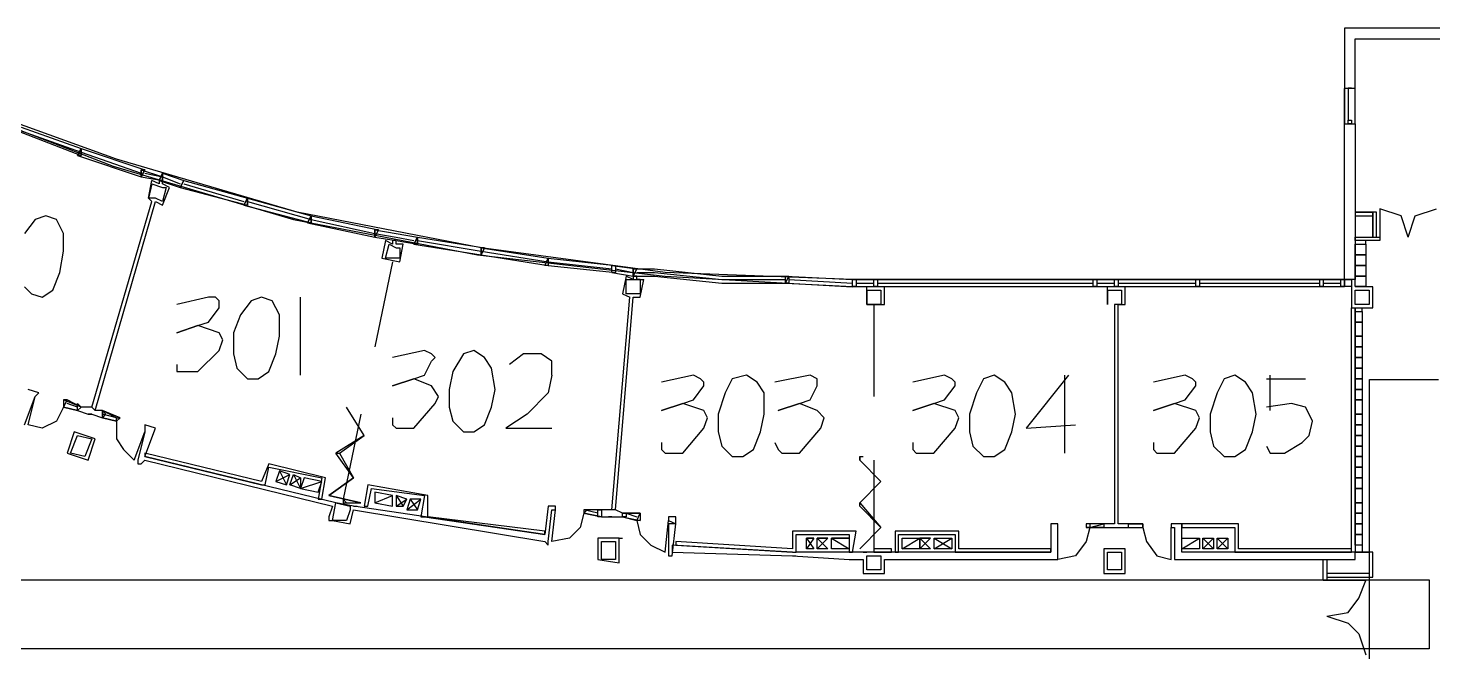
# Model space of a CAD drawing. Extents: x 0 to 66.8, y 0 to 60.3.
# Drawn here: x 25.69 to 50.89, y 48.7 to 59.88 of the extents above; entities that cross this region are included whole.
import ezdxf

# ---------------------------------------------------------------- set-up
doc = ezdxf.new("R2010")
doc.units = 0

msp = doc.modelspace()

# ---------------------------------------------------------------- linework, layer by layer
at = {"layer": 'Layer 1'}
for p, q in [((51.65745, 59.880556), (49.307952, 59.880556)), ((49.308032, 59.880662), (49.308032, 58.801164)), ((49.498452, 59.690321), (51.466685, 59.690321)), ((49.498452, 58.801137), (49.498452, 59.690136)), ((49.307952, 58.801031), (49.307952, 58.166032)), ((49.307952, 58.166032), (49.307952, 58.801031)), ((49.308032, 58.801164), (49.498532, 58.801164)), ((49.37132, 58.801137), (49.43482, 58.801137)), ((49.43482, 58.801137), (49.37132, 58.801137)), ((49.37132, 58.801137), (49.37132, 58.229638)), ((49.498452, 58.166032), (49.498452, 58.801031)), ((49.498452, 58.166032), (49.498452, 58.801031)), ((27.27348, 57.531218), (24.098484, 58.673952)), ((24.098484, 58.610717), (27.20998, 57.403954)), ((25.495562, 58.039191), (26.638296, 57.594692)), ((25.558797, 58.102691), (26.638296, 57.721691)), ((25.55885, 58.039191), (26.638349, 57.658192)), ((49.308058, 58.166085), (49.498558, 58.166085)), ((49.308058, 55.372089), (49.308058, 58.166085)), ((49.371294, 58.229585), (49.434794, 58.229585)), ((49.371294, 58.166085), (49.371294, 58.229585)), ((49.434794, 58.166085), (49.371294, 58.166085)), ((49.434794, 58.229585), (49.434794, 58.166085)), ((49.498558, 58.166085), (49.498558, 55.372089)), ((26.57506, 57.594771), (27.717794, 57.213771)), ((26.57514, 57.594903), (26.638375, 57.721639)), ((26.638375, 57.721639), (26.57514, 57.594903)), ((26.638375, 57.594903), (26.57514, 57.594903)), ((26.57514, 57.594903), (26.638375, 57.594903)), ((26.638296, 57.721506), (27.781559, 57.340771)), ((26.638375, 57.721639), (26.638375, 57.594903)), ((26.638375, 57.721639), (26.638375, 57.721639)), ((26.638375, 57.594903), (26.638375, 57.721639)), ((26.638375, 57.721639), (26.638375, 57.721639)), ((26.638375, 57.658059), (27.717874, 57.277324)), ((30.511976, 56.578455), (27.27348, 57.531218)), ((27.20998, 57.403954), (30.448476, 56.45172)), ((27.7179, 57.340771), (27.7814, 57.340771)), ((27.7814, 57.340771), (27.7179, 57.213771)), ((27.7179, 57.213771), (27.7179, 57.340771)), ((27.7179, 57.340771), (27.7179, 57.340771)), ((27.7179, 57.340639), (28.0989, 57.213639)), ((27.781453, 57.340771), (27.717953, 57.340771)), ((27.717953, 57.340771), (27.717953, 57.213771)), ((27.717953, 57.213771), (27.781453, 57.340771)), ((27.781453, 57.340771), (27.781453, 57.340771)), ((27.781453, 57.277218), (28.098953, 57.213719)), ((28.035506, 57.150219), (28.099006, 57.277218)), ((28.099006, 57.277139), (28.035506, 57.150139)), ((28.098953, 57.277086), (28.479952, 57.150086)), ((28.099006, 57.277218), (28.099006, 57.150219)), ((28.099006, 57.277218), (28.099006, 57.277218)), ((28.099006, 57.213639), (28.099006, 57.277139)), ((27.7179, 57.213639), (28.0989, 57.150139)), ((27.845085, 56.832534), (27.908585, 57.150033)), ((27.908585, 57.086533), (27.845085, 56.832534)), ((28.035321, 57.086533), (27.908585, 57.150033)), ((27.908585, 57.086533), (28.099085, 57.023298)), ((28.035453, 57.150086), (28.416452, 57.023351)), ((28.099006, 57.150219), (28.035506, 57.150219)), ((28.035506, 57.150139), (28.099006, 57.150139)), ((28.099006, 57.150086), (28.035506, 57.150086)), ((28.035506, 57.150086), (28.035506, 57.086586)), ((28.099006, 57.150139), (28.099006, 57.213639)), ((28.099006, 57.213639), (28.099006, 57.213639)), ((28.099006, 57.213639), (28.416505, 57.086639)), ((28.099006, 57.086533), (28.099006, 57.150033)), ((28.22582, 57.023298), (28.099085, 57.086533)), ((28.099085, 56.705799), (28.22582, 57.023298)), ((28.162585, 57.023298), (28.099085, 56.769298)), ((28.099085, 57.023298), (28.162585, 57.023298)), ((28.416558, 57.023219), (29.623057, 56.705719)), ((28.479873, 57.150086), (28.416638, 57.023351)), ((28.416638, 57.023351), (28.479873, 57.150086)), ((28.479873, 57.150086), (28.416638, 57.023351)), ((28.416638, 57.023351), (28.479873, 57.150086)), ((28.479793, 57.149954), (29.623057, 56.832454)), ((28.479873, 57.150086), (28.479873, 57.150086)), ((28.479873, 57.150086), (28.479873, 57.150086)), ((28.479873, 57.086533), (29.559372, 56.769298)), ((26.82914, 53.086197), (27.908638, 56.769193)), ((26.892375, 53.022697), (27.971874, 56.769193)), ((27.971874, 56.832534), (27.845138, 56.832534)), ((27.845138, 56.832534), (27.908638, 56.769298)), ((28.099085, 56.769298), (27.971821, 56.832534)), ((27.971821, 56.769298), (28.099085, 56.705799)), ((29.622951, 56.832534), (29.559451, 56.705799)), ((29.559451, 56.705799), (29.622951, 56.832534)), ((29.622871, 56.832402), (30.766135, 56.515167)), ((29.622951, 56.705799), (29.622951, 56.832534)), ((29.622951, 56.832534), (29.622951, 56.832534)), ((29.622951, 56.832534), (29.622951, 56.705799)), ((29.622951, 56.832534), (29.622951, 56.832534)), ((29.622951, 56.769219), (30.765949, 56.45172)), ((26.003667, 56.515219), (25.812903, 56.45172)), ((26.193902, 56.45172), (26.003667, 56.515219)), ((29.559372, 56.705666), (30.766135, 56.388167)), ((29.559451, 56.705799), (29.622951, 56.705799)), ((29.622951, 56.705799), (29.559451, 56.705799)), ((33.813972, 55.94372), (30.511976, 56.578455)), ((30.766029, 56.515246), (30.702529, 56.388246)), ((30.702529, 56.388246), (30.766029, 56.515246)), ((30.765949, 56.515114), (31.972448, 56.261378)), ((30.766029, 56.388246), (30.766029, 56.515246)), ((30.766029, 56.515246), (30.766029, 56.515246)), ((30.766029, 56.515246), (30.766029, 56.388246)), ((30.766029, 56.515246), (30.766029, 56.515246)), ((49.498452, 56.578534), (49.815952, 56.578534)), ((49.498452, 56.578534), (49.498452, 56.515299)), ((49.498452, 56.515299), (49.815952, 56.515299)), ((49.816005, 56.578534), (49.498505, 56.578534)), ((49.879293, 56.578534), (49.498558, 56.578534)), ((49.816005, 56.578534), (49.816005, 56.134035)), ((49.816005, 56.134246), (49.816005, 56.578481)), ((49.816005, 56.515246), (49.816005, 56.134246)), ((49.87924, 56.134035), (49.87924, 56.578534)), ((50.32411, 56.51514), (49.942846, 56.64214)), ((49.942846, 56.64214), (49.942846, 56.134141)), ((50.32411, 56.51514), (49.942846, 56.64214)), ((49.942846, 56.64214), (49.942846, 56.134141)), ((50.450845, 56.134141), (50.32411, 56.51514)), ((50.450845, 56.134141), (50.32411, 56.51514)), ((50.450845, 56.134141), (50.577845, 56.51514)), ((50.450845, 56.134141), (50.577845, 56.51514)), ((50.577845, 56.51514), (50.958845, 56.64214)), ((50.577845, 56.51514), (50.958845, 56.64214)), ((25.812903, 56.45172), (25.622403, 56.19772)), ((26.321167, 56.19772), (26.193902, 56.45172)), ((30.448476, 56.45172), (33.750207, 55.816456)), ((30.702449, 56.388114), (31.908948, 56.134114)), ((30.702529, 56.388246), (30.766029, 56.388246)), ((30.766029, 56.388246), (30.702529, 56.388246)), ((30.766029, 56.451693), (31.908763, 56.197693)), ((31.908842, 56.261246), (31.972342, 56.261246)), ((31.972342, 56.261246), (31.908842, 56.134246)), ((31.908842, 56.134246), (31.908842, 56.261246)), ((31.908842, 56.261246), (31.908842, 56.261246)), ((31.908842, 56.26114), (32.289842, 56.19764)), ((31.972421, 56.261246), (31.908921, 56.261246)), ((31.908921, 56.261246), (31.908921, 56.134246)), ((31.908921, 56.134246), (31.972421, 56.261246)), ((31.972421, 56.261246), (31.972421, 56.261246)), ((26.321167, 55.88022), (26.321167, 56.19772)), ((31.908842, 56.197693), (32.289842, 56.134193)), ((31.908842, 56.134141), (32.289842, 56.070641)), ((32.099606, 56.070508), (32.036107, 55.753273)), ((32.226342, 56.007273), (32.099606, 56.070508)), ((32.099606, 55.753273), (32.162842, 56.007273)), ((32.162842, 56.007273), (32.289842, 55.943773)), ((32.289947, 56.070561), (32.226448, 56.070561)), ((32.226448, 56.070561), (32.226448, 56.007326)), ((32.416841, 56.007273), (32.289842, 56.007273)), ((32.289947, 56.197693), (32.289947, 56.197693)), ((32.289947, 56.197693), (32.289947, 56.197693)), ((32.289947, 56.197693), (32.289947, 56.197693)), ((32.289947, 56.197693), (32.289947, 56.197693)), ((32.289947, 56.197561), (32.670947, 56.134061)), ((32.289947, 56.134141), (32.607447, 56.070641)), ((32.289947, 56.070561), (32.670947, 56.007326)), ((32.289947, 56.007273), (32.289947, 56.070508)), ((32.353606, 55.689773), (32.416841, 56.007273)), ((32.6075, 56.007273), (33.813998, 55.816509)), ((32.607579, 56.007405), (32.671079, 56.134141)), ((32.671079, 56.134141), (32.607579, 56.007405)), ((32.671079, 56.007405), (32.607579, 56.007405)), ((32.607579, 56.007405), (32.671079, 56.007405)), ((32.671, 56.134008), (33.877498, 55.943773)), ((32.671079, 56.134141), (32.671079, 56.007405)), ((32.671079, 56.134141), (32.671079, 56.134141)), ((32.671079, 56.007405), (32.671079, 56.134141)), ((32.671079, 56.134141), (32.671079, 56.134141)), ((32.671079, 56.070561), (33.813813, 55.880061)), ((49.498558, 56.134088), (49.943057, 56.134088)), ((49.498558, 56.070588), (49.498558, 56.134088)), ((49.498558, 56.134088), (49.943057, 56.134088)), ((49.498558, 56.070588), (49.498558, 56.134088)), ((49.943057, 56.070588), (49.498558, 56.070588)), ((49.943057, 56.070588), (49.498558, 56.070588)), ((49.498558, 56.007352), (49.689058, 56.007352)), ((49.498558, 55.816588), (49.498558, 56.007352)), ((49.68882, 56.007379), (49.68882, 56.070614)), ((49.689058, 56.007352), (49.689058, 55.816588)), ((49.816005, 56.134035), (49.87924, 56.134035)), ((49.943057, 56.134088), (49.943057, 56.070588)), ((49.943057, 56.134088), (49.943057, 56.070588)), ((26.257402, 55.498956), (26.321167, 55.88022)), ((32.036107, 55.753273), (32.353606, 55.689773)), ((32.353606, 55.753273), (32.099606, 55.753273)), ((32.289842, 55.943773), (32.353606, 55.943773)), ((32.353606, 55.943773), (32.353606, 55.753273)), ((33.750207, 55.816456), (37.115968, 55.435721)), ((33.813893, 55.943694), (33.877393, 55.943694)), ((33.877393, 55.943694), (33.813893, 55.816694)), ((33.813893, 55.816694), (33.813893, 55.943694)), ((33.813893, 55.943694), (33.813893, 55.943694)), ((33.813893, 55.943588), (35.020656, 55.753353)), ((33.813893, 55.880141), (35.020656, 55.689641)), ((33.813893, 55.816588), (35.020656, 55.626088)), ((33.877445, 55.943694), (33.813946, 55.943694)), ((33.813946, 55.943694), (33.813946, 55.816694)), ((33.813946, 55.816694), (33.877445, 55.943694)), ((37.115968, 55.498956), (33.813972, 55.94372)), ((33.877445, 55.943694), (33.877445, 55.943694)), ((34.95705, 55.626273), (35.02055, 55.753273)), ((35.02055, 55.753273), (35.02055, 55.753273)), ((35.02055, 55.753273), (35.02055, 55.753273)), ((35.02055, 55.753273), (35.02055, 55.626273)), ((35.02055, 55.753273), (35.02055, 55.753273)), ((35.02055, 55.753141), (36.227048, 55.626141)), ((49.689058, 55.816588), (49.498558, 55.816588)), ((49.498558, 55.816588), (49.689058, 55.816588)), ((49.498558, 55.626088), (49.498558, 55.816588)), ((49.689058, 55.816588), (49.689058, 55.626088)), ((26.130402, 55.181721), (26.257402, 55.498956)), ((32.226421, 55.689641), (31.908921, 54.165643)), ((35.02055, 55.626273), (34.95705, 55.626273)), ((35.02055, 55.68972), (36.163284, 55.562721)), ((35.02055, 55.626141), (36.227048, 55.499141)), ((36.16331, 55.626088), (36.22681, 55.626088)), ((36.16331, 55.499088), (36.16331, 55.626088)), ((36.16331, 55.626088), (36.22681, 55.626088)), ((36.16331, 55.499088), (36.16331, 55.626088)), ((36.22681, 55.499088), (36.16331, 55.499088)), ((36.22681, 55.499088), (36.16331, 55.499088)), ((36.163363, 55.626035), (36.608127, 55.562535)), ((36.163363, 55.499035), (36.544363, 55.4358)), ((36.22681, 55.626088), (36.22681, 55.499088)), ((36.22681, 55.626088), (36.22681, 55.499088)), ((36.226916, 55.562588), (36.544416, 55.499088)), ((36.544469, 55.562588), (36.607968, 55.562588)), ((36.607968, 55.562588), (36.544469, 55.435853)), ((36.544469, 55.435853), (36.544469, 55.562588)), ((36.544469, 55.562588), (36.544469, 55.562588)), ((36.544469, 55.562456), (36.925203, 55.562456)), ((36.608048, 55.562588), (36.544548, 55.562588)), ((36.544548, 55.562588), (36.544548, 55.435853)), ((36.544548, 55.435853), (36.608048, 55.562588)), ((36.608048, 55.562588), (36.608048, 55.562588)), ((36.608048, 55.499035), (36.925283, 55.499035)), ((36.925336, 55.562588), (36.925336, 55.562588)), ((36.925336, 55.562588), (36.925336, 55.562588)), ((36.925336, 55.562588), (36.925336, 55.562588)), ((36.925336, 55.562588), (36.925336, 55.562588)), ((36.925336, 55.562456), (38.132099, 55.435721)), ((36.925336, 55.499035), (38.132099, 55.3723)), ((40.481464, 55.372221), (37.115968, 55.498956)), ((49.498558, 55.626353), (49.689058, 55.626353)), ((49.498558, 55.435853), (49.498558, 55.626353)), ((49.689058, 55.626088), (49.498558, 55.626088)), ((49.689058, 55.626353), (49.689058, 55.435853)), ((25.622403, 55.244956), (25.749667, 55.118221)), ((36.417336, 55.435668), (36.354101, 55.118168)), ((36.417336, 55.118168), (36.417336, 55.372168)), ((36.544363, 55.372168), (36.417363, 55.435668)), ((36.417363, 55.372168), (36.608127, 55.372168)), ((36.544469, 55.435721), (36.925203, 55.435721)), ((36.608048, 55.435721), (36.544548, 55.435721)), ((36.544548, 55.435721), (36.544548, 55.372221)), ((36.608048, 55.372168), (36.608048, 55.435668)), ((36.671336, 55.372168), (36.608101, 55.372168)), ((36.608101, 55.372168), (36.734836, 55.372168)), ((36.671336, 55.054668), (36.734836, 55.372168)), ((36.671336, 55.372168), (36.671336, 55.118168)), ((36.925336, 55.435721), (38.132099, 55.308721)), ((37.115968, 55.435721), (40.481464, 55.244956)), ((38.131967, 55.435721), (38.131967, 55.435721)), ((38.131967, 55.435721), (38.131967, 55.435721)), ((38.131967, 55.435721), (38.131967, 55.435721)), ((38.131967, 55.435721), (38.131967, 55.435721)), ((38.131967, 55.435588), (39.338465, 55.435588)), ((38.131967, 55.372168), (39.274965, 55.372168)), ((38.131967, 55.308589), (39.338465, 55.308589)), ((39.275044, 55.435588), (40.481543, 55.372089)), ((39.275044, 55.308589), (40.481543, 55.245089)), ((39.275071, 55.435588), (39.338306, 55.435588)), ((39.275071, 55.308589), (39.275071, 55.435588)), ((39.338306, 55.308589), (39.275071, 55.308589)), ((39.275124, 55.308721), (39.338359, 55.435721)), ((39.338359, 55.308721), (39.275124, 55.308721)), ((39.338306, 55.435588), (39.338306, 55.308589)), ((39.338359, 55.435721), (39.338359, 55.308721)), ((39.338359, 55.435721), (39.338359, 55.435721)), ((39.338359, 55.372168), (40.481358, 55.308668)), ((40.481437, 55.372168), (40.481437, 55.372168)), ((40.481437, 55.372168), (40.481437, 55.372168)), ((49.307926, 55.372036), (40.481437, 55.372036)), ((40.481437, 55.372036), (40.925937, 55.372036)), ((40.481437, 55.245036), (49.307926, 55.245036)), ((40.481437, 55.245036), (40.925937, 55.245036)), ((40.481464, 55.244956), (40.481464, 55.372221)), ((40.481569, 55.372089), (40.545069, 55.372089)), ((40.481569, 55.245089), (40.481569, 55.372089)), ((40.545069, 55.245089), (40.481569, 55.245089)), ((40.54499, 55.308589), (40.86249, 55.308589)), ((40.545069, 55.372089), (40.545069, 55.245089)), ((40.735437, 54.927721), (40.735437, 55.244956)), ((40.862437, 55.244956), (40.735437, 55.244956)), ((40.862542, 55.372036), (41.243277, 55.372036)), ((40.862542, 55.245036), (41.243277, 55.245036)), ((40.862569, 55.372089), (40.925804, 55.372089)), ((40.862569, 55.245089), (40.862569, 55.372089)), ((40.862569, 55.372089), (40.925804, 55.372089)), ((40.862569, 55.245089), (40.862569, 55.372089)), ((40.925804, 55.245089), (40.862569, 55.245089)), ((40.925804, 55.245089), (40.862569, 55.245089)), ((40.925857, 55.245036), (40.862622, 55.245036)), ((40.925804, 55.372089), (40.925804, 55.245089)), ((40.925804, 55.372089), (40.925804, 55.245089)), ((40.925857, 55.308589), (41.243357, 55.308589)), ((41.052936, 55.244956), (40.925937, 55.244956)), ((41.052936, 54.927721), (41.052936, 55.244956)), ((41.24341, 55.372168), (41.24341, 55.372168)), ((41.24341, 55.372168), (41.24341, 55.372168)), ((41.24341, 55.372168), (41.24341, 55.372168)), ((41.24341, 55.372168), (41.24341, 55.372168)), ((41.24341, 55.372036), (42.450173, 55.372036)), ((41.24341, 55.308589), (42.450173, 55.308589)), ((41.24341, 55.245036), (42.450173, 55.245036)), ((42.45004, 55.372168), (42.45004, 55.372168)), ((42.45004, 55.372168), (42.45004, 55.372168)), ((42.45004, 55.372168), (42.45004, 55.372168)), ((42.45004, 55.372168), (42.45004, 55.372168)), ((42.45004, 55.372036), (43.656539, 55.372036)), ((42.45004, 55.308589), (43.656539, 55.308589)), ((42.45004, 55.245036), (43.656539, 55.245036)), ((43.656433, 55.372168), (43.656433, 55.372168)), ((43.656433, 55.372168), (43.656433, 55.372168)), ((43.656433, 55.372168), (43.656433, 55.372168)), ((43.656433, 55.372168), (43.656433, 55.372168)), ((43.656433, 55.372036), (44.862932, 55.372036)), ((43.656433, 55.308589), (44.799432, 55.308589)), ((43.656433, 55.245036), (44.862932, 55.245036)), ((44.799511, 55.372036), (45.24401, 55.372036)), ((44.799511, 55.245036), (45.24401, 55.245036)), ((44.799564, 55.372089), (44.862799, 55.372089)), ((44.799564, 55.245089), (44.799564, 55.372089)), ((44.799564, 55.372089), (44.862799, 55.372089)), ((44.799564, 55.245089), (44.799564, 55.372089)), ((44.862799, 55.245089), (44.799564, 55.245089)), ((44.862799, 55.245089), (44.799564, 55.245089)), ((44.862799, 55.372089), (44.862799, 55.245089)), ((44.862799, 55.372089), (44.862799, 55.245089)), ((44.862826, 55.308589), (45.180325, 55.308589)), ((45.053511, 54.927721), (45.053511, 55.244956)), ((45.180246, 55.244956), (45.053511, 55.244956)), ((45.180299, 55.372089), (45.243799, 55.372089)), ((45.180299, 55.245089), (45.180299, 55.372089)), ((45.180299, 55.372089), (45.243799, 55.372089)), ((45.180299, 55.245089), (45.180299, 55.372089)), ((45.243799, 55.245089), (45.180299, 55.245089)), ((45.243799, 55.245089), (45.180299, 55.245089)), ((45.180378, 55.372036), (45.561378, 55.372036)), ((45.180378, 55.245036), (45.561378, 55.245036)), ((45.243931, 55.245036), (45.180431, 55.245036)), ((45.243799, 55.372089), (45.243799, 55.245089)), ((45.243799, 55.372089), (45.243799, 55.245089)), ((45.243931, 55.308589), (45.561431, 55.308589)), ((45.37101, 55.244956), (45.24401, 55.244956)), ((45.37101, 54.927721), (45.37101, 55.244956)), ((45.561484, 55.372168), (45.561484, 55.372168)), ((45.561484, 55.372168), (45.561484, 55.372168)), ((45.561484, 55.372168), (45.561484, 55.372168)), ((45.561484, 55.372168), (45.561484, 55.372168)), ((45.561484, 55.372036), (46.704218, 55.372036)), ((45.561484, 55.308589), (46.640982, 55.308589)), ((45.561484, 55.245036), (46.704218, 55.245036)), ((46.641009, 55.372036), (47.783743, 55.372036)), ((46.641009, 55.245036), (47.783743, 55.245036)), ((46.641062, 55.372089), (46.704297, 55.372089)), ((46.641062, 55.245089), (46.641062, 55.372089)), ((46.641062, 55.372089), (46.704297, 55.372089)), ((46.641062, 55.245089), (46.641062, 55.372089)), ((46.704297, 55.245089), (46.641062, 55.245089)), ((46.704297, 55.245089), (46.641062, 55.245089)), ((46.704297, 55.372089), (46.704297, 55.245089)), ((46.704297, 55.372089), (46.704297, 55.245089)), ((46.704297, 55.308589), (47.783796, 55.308589)), ((47.783822, 55.372168), (47.783822, 55.372168)), ((47.783822, 55.372168), (47.783822, 55.372168)), ((47.783822, 55.372168), (47.783822, 55.372168)), ((47.783822, 55.372168), (47.783822, 55.372168)), ((47.783822, 55.372036), (48.926821, 55.372036)), ((47.783822, 55.308589), (48.863321, 55.308589)), ((47.783822, 55.245036), (48.926821, 55.245036)), ((48.863294, 55.372089), (48.926794, 55.372089)), ((48.863294, 55.245089), (48.863294, 55.372089)), ((48.863294, 55.372089), (48.926794, 55.372089)), ((48.863294, 55.245089), (48.863294, 55.372089)), ((48.926794, 55.245089), (48.863294, 55.245089)), ((48.926794, 55.245089), (48.863294, 55.245089)), ((48.863347, 55.372036), (49.308111, 55.372036)), ((48.863347, 55.245036), (49.308111, 55.245036)), ((48.926794, 55.372089), (48.926794, 55.245089)), ((48.926794, 55.372089), (48.926794, 55.245089)), ((48.9269, 55.308589), (49.2444, 55.308589)), ((49.244558, 55.372089), (49.308058, 55.372089)), ((49.244558, 55.245089), (49.244558, 55.372089)), ((49.308058, 55.245089), (49.244558, 55.245089)), ((49.498558, 55.372089), (49.308058, 55.372089)), ((49.308058, 55.372089), (49.434794, 55.372089)), ((49.308058, 55.245089), (49.308058, 55.372089)), ((49.308058, 55.372089), (49.308058, 55.245089)), ((49.434794, 55.245089), (49.308058, 55.245089)), ((49.434794, 55.372089), (49.434794, 55.245089)), ((49.498452, 55.372036), (49.434952, 55.372036)), ((49.434952, 55.372036), (49.434952, 55.1818)), ((49.498452, 55.245036), (49.498452, 55.372036)), ((49.816005, 55.24493), (49.498505, 55.24493)), ((49.689058, 55.435853), (49.498558, 55.435853)), ((49.498558, 55.435853), (49.689058, 55.435853)), ((49.498558, 55.245089), (49.498558, 55.435853)), ((49.689058, 55.245089), (49.498558, 55.245089)), ((49.68882, 55.245115), (49.75232, 55.245115)), ((49.689058, 55.435853), (49.689058, 55.245089)), ((49.816005, 54.864195), (49.816005, 55.24493)), ((25.749667, 55.118221), (25.939903, 55.054721)), ((25.939903, 55.054721), (26.130402, 55.181721)), ((26.130402, 55.181721), (26.130402, 55.181721)), ((28.924505, 55.054721), (28.353005, 54.927721)), ((29.051504, 55.054721), (28.924505, 55.054721)), ((29.115004, 54.990957), (29.051504, 55.054721)), ((29.115004, 54.864222), (29.115004, 54.990957)), ((29.686557, 54.991089), (29.496057, 54.737089)), ((29.877056, 55.054589), (29.686557, 54.991089)), ((30.067291, 54.991089), (29.877056, 55.054589)), ((30.194556, 54.737089), (30.067291, 54.991089)), ((30.575344, 53.657538), (30.575344, 55.054536)), ((36.163416, 51.244779), (36.480916, 55.05451)), ((36.226916, 51.244779), (36.544416, 55.05451)), ((36.354101, 55.118168), (36.480836, 55.054668)), ((36.544601, 55.118168), (36.417336, 55.118168)), ((36.671336, 55.118168), (36.544601, 55.118168)), ((36.544601, 55.054668), (36.671336, 55.054668)), ((40.735437, 55.181721), (40.735437, 54.927721)), ((40.735437, 55.181721), (40.862437, 55.181721)), ((40.862437, 55.181721), (40.989436, 55.181721)), ((40.989436, 55.181721), (40.989436, 54.927721)), ((45.053511, 55.181721), (45.053511, 54.927721)), ((45.053511, 55.181721), (45.180246, 55.181721)), ((45.180246, 55.181721), (45.30751, 55.181721)), ((45.30751, 55.181721), (45.30751, 54.927721)), ((49.434899, 55.181695), (49.434899, 54.864195)), ((49.498399, 54.927695), (49.498399, 55.181695)), ((49.498452, 55.181721), (49.752452, 55.181721)), ((49.752425, 55.181853), (49.752425, 54.927854)), ((28.924505, 54.610222), (29.115004, 54.864222)), ((29.496057, 54.737089), (29.369057, 54.419854)), ((30.194556, 54.35609), (30.194556, 54.737089)), ((40.98941, 54.927748), (40.73541, 54.927748)), ((40.73541, 54.927748), (41.05291, 54.927748)), ((40.862542, 54.927748), (40.862542, 53.27675)), ((45.30751, 54.927721), (45.180246, 54.927721)), ((45.180246, 54.927669), (45.180246, 50.990673)), ((45.180378, 54.927748), (45.180378, 54.927748)), ((45.180378, 54.927748), (45.180378, 54.927748)), ((45.24401, 54.927721), (45.37101, 54.927721)), ((45.24401, 50.990673), (45.24401, 54.927669)), ((49.434794, 54.864354), (49.498293, 54.864354)), ((49.434794, 50.482595), (49.434794, 54.864354)), ((49.434899, 54.864195), (49.498399, 54.864195)), ((49.434899, 54.864195), (49.498399, 54.864195)), ((49.434899, 54.864195), (49.434899, 54.864195)), ((49.434899, 54.864195), (49.434899, 54.864195)), ((49.498293, 54.864354), (49.498293, 50.482595)), ((49.752452, 54.927721), (49.498452, 54.927721)), ((49.498452, 54.864222), (49.815952, 54.864222)), ((49.498558, 54.800589), (49.625293, 54.800589)), ((49.498558, 54.61009), (49.498558, 54.800589)), ((49.498585, 54.800616), (49.498585, 54.864116)), ((49.625293, 54.800589), (49.625293, 54.61009)), ((49.62532, 54.800616), (49.62532, 54.864116)), ((28.73374, 54.546722), (28.353005, 54.419722)), ((28.353005, 54.419722), (28.73374, 54.546722)), ((28.73374, 54.546722), (28.924505, 54.610222)), ((29.115004, 54.419722), (28.73374, 54.546722)), ((49.625293, 54.61009), (49.498558, 54.61009)), ((49.498558, 54.61009), (49.625293, 54.61009)), ((49.498558, 54.35609), (49.498558, 54.61009)), ((49.625293, 54.61009), (49.625293, 54.35609)), ((29.178504, 54.292722), (29.115004, 54.419722)), ((29.115004, 54.102222), (29.178504, 54.292722)), ((29.369057, 54.419854), (29.369057, 54.03859)), ((30.130791, 54.03859), (30.194556, 54.35609)), ((49.498558, 54.356354), (49.625293, 54.356354)), ((49.498558, 54.165855), (49.498558, 54.356354)), ((49.625293, 54.35609), (49.498558, 54.35609)), ((49.625293, 54.356354), (49.625293, 54.165855)), ((28.73374, 53.721223), (29.115004, 54.102222)), ((29.369057, 54.03859), (29.432557, 53.784591)), ((30.004056, 53.721091), (30.130791, 54.03859)), ((32.797894, 54.102328), (32.226395, 53.975064)), ((32.925158, 54.038564), (32.797894, 54.102328)), ((32.988394, 53.975064), (32.925158, 54.038564)), ((32.925158, 53.911564), (32.988394, 53.975064)), ((33.496446, 54.038696), (33.305946, 53.721196)), ((33.686946, 54.102196), (33.496446, 54.038696)), ((33.877445, 53.975196), (33.686946, 54.102196)), ((34.004181, 53.784696), (33.877445, 53.975196)), ((34.575918, 54.038643), (34.321918, 53.848143)), ((34.893418, 54.038643), (34.575918, 54.038643)), ((35.083838, 53.911537), (34.893338, 54.038537)), ((49.625293, 54.165855), (49.498558, 54.165855)), ((49.498558, 54.165855), (49.625293, 54.165855)), ((49.498558, 53.97509), (49.498558, 54.165855)), ((49.625293, 53.97509), (49.498558, 53.97509)), ((49.498558, 53.97509), (49.625293, 53.97509)), ((49.498558, 53.784591), (49.498558, 53.97509)), ((49.625293, 54.165855), (49.625293, 53.97509)), ((49.625293, 53.97509), (49.625293, 53.784591)), ((28.353005, 53.848223), (28.353005, 53.721223)), ((28.353005, 53.721223), (28.73374, 53.721223)), ((29.432557, 53.784591), (29.623057, 53.594355)), ((29.813292, 53.594355), (30.004056, 53.721091)), ((30.004056, 53.721091), (30.004056, 53.721091)), ((32.797894, 53.657564), (32.925158, 53.911564)), ((33.305946, 53.721196), (33.242446, 53.403432)), ((34.067945, 53.403432), (34.004181, 53.784696)), ((35.083838, 53.657538), (35.083838, 53.911537)), ((49.498558, 53.784855), (49.625293, 53.784855)), ((49.498558, 53.594355), (49.498558, 53.784855)), ((49.625293, 53.784591), (49.498558, 53.784591)), ((49.625293, 53.784855), (49.625293, 53.594355)), ((29.623057, 53.594355), (29.813292, 53.594355)), ((32.607394, 53.594329), (32.226395, 53.467065)), ((32.226395, 53.467065), (32.607394, 53.594329)), ((32.607394, 53.594329), (32.797894, 53.657564)), ((32.925158, 53.467065), (32.607394, 53.594329)), ((33.051894, 53.276565), (32.925158, 53.467065)), ((35.083838, 53.657538), (35.020603, 53.340303)), ((37.623941, 53.657644), (37.052441, 53.530644)), ((37.750941, 53.594144), (37.623941, 53.657644)), ((37.623941, 53.213144), (37.81444, 53.467144)), ((37.81444, 53.530644), (37.750941, 53.594144)), ((37.81444, 53.467144), (37.81444, 53.530644)), ((38.322519, 53.594302), (38.195519, 53.340303)), ((38.576519, 53.657538), (38.322519, 53.594302)), ((38.766754, 53.530803), (38.576519, 53.657538)), ((38.894018, 53.340303), (38.766754, 53.530803)), ((39.719359, 53.657644), (39.08436, 53.530644)), ((39.846359, 53.594144), (39.719359, 53.657644)), ((39.719359, 53.213144), (39.846359, 53.467144)), ((39.846359, 53.467144), (39.846359, 53.594144)), ((42.132462, 53.657644), (41.560962, 53.530644)), ((42.259461, 53.594144), (42.132462, 53.657644)), ((42.132462, 53.213144), (42.322961, 53.467144)), ((42.322961, 53.530644), (42.259461, 53.594144)), ((42.322961, 53.467144), (42.322961, 53.530644)), ((42.831014, 53.594302), (42.704014, 53.340303)), ((43.021249, 53.657538), (42.831014, 53.594302)), ((43.212013, 53.530803), (43.021249, 53.657538)), ((43.338748, 53.340303), (43.212013, 53.530803)), ((44.354853, 53.657538), (43.592854, 52.705039)), ((44.291538, 52.260725), (44.291538, 53.657458)), ((46.450271, 53.657644), (45.879036, 53.530644)), ((46.577535, 53.594144), (46.450271, 53.657644)), ((46.450271, 53.213144), (46.641035, 53.467144)), ((46.641035, 53.530644), (46.577535, 53.594144)), ((46.641035, 53.467144), (46.641035, 53.530644)), ((47.149114, 53.594302), (47.02185, 53.340303)), ((47.339349, 53.657538), (47.149114, 53.594302)), ((47.529849, 53.530803), (47.339349, 53.657538)), ((47.656849, 53.340303), (47.529849, 53.530803)), ((47.911007, 53.594197), (48.609242, 53.594197)), ((47.974507, 53.022697), (47.974507, 53.657432)), ((49.625293, 53.594355), (49.498558, 53.594355)), ((49.498558, 53.594355), (49.625293, 53.594355)), ((49.498558, 53.403591), (49.498558, 53.594355)), ((49.625293, 53.594355), (49.625293, 53.403591)), ((49.757611, 53.577951), (50.993214, 53.577951)), ((49.757611, 17.483803), (49.757611, 53.577951)), ((25.622482, 52.768804), (25.812717, 53.276803)), ((25.686088, 52.768751), (25.812823, 53.27675)), ((25.87635, 53.340197), (25.686115, 53.403432)), ((25.81285, 53.276697), (25.87635, 53.340197)), ((26.638296, 53.086197), (26.321061, 53.213197)), ((26.384376, 53.213118), (26.32114, 53.086382)), ((26.384376, 53.213118), (26.32114, 53.213118)), ((26.32114, 53.213118), (26.32114, 53.086382)), ((26.32114, 53.086382), (26.384376, 53.213118)), ((26.384376, 53.213118), (26.384376, 53.213118)), ((26.638375, 53.08625), (26.384376, 53.212985)), ((32.988394, 53.149565), (33.051894, 53.276565)), ((33.242446, 53.403432), (33.242446, 53.086197)), ((34.004181, 53.086197), (34.067945, 53.403432)), ((35.020603, 53.340303), (34.639339, 52.959039)), ((37.433441, 53.149644), (37.623941, 53.213144)), ((38.195519, 53.340303), (38.06852, 52.959039)), ((38.894018, 52.959039), (38.894018, 53.340303)), ((39.529124, 53.149644), (39.719359, 53.213144)), ((41.941697, 53.149644), (42.132462, 53.213144)), ((42.704014, 53.340303), (42.577014, 52.959039)), ((43.402513, 52.959039), (43.338748, 53.340303)), ((46.259771, 53.149644), (46.450271, 53.213144)), ((47.02185, 53.340303), (46.895114, 52.959039)), ((47.720613, 52.959039), (47.656849, 53.340303)), ((49.625293, 53.403591), (49.498558, 53.403591)), ((49.498558, 53.403591), (49.625293, 53.403591)), ((49.498558, 53.213091), (49.498558, 53.403591)), ((49.625293, 53.213091), (49.498558, 53.213091)), ((49.498558, 53.213091), (49.625293, 53.213091)), ((49.498558, 52.959092), (49.498558, 53.213091)), ((49.625293, 53.403591), (49.625293, 53.213091)), ((49.625293, 53.213091), (49.625293, 52.959092)), ((26.321087, 53.08625), (26.194087, 52.832251)), ((26.57506, 53.022697), (26.321061, 53.086197)), ((26.32114, 53.086382), (26.57514, 53.022618)), ((26.57506, 53.08625), (26.384296, 53.149486)), ((26.57506, 53.149565), (26.638296, 53.08633)), ((26.57506, 53.02283), (26.57506, 53.149565)), ((26.57506, 53.149565), (26.57506, 53.149565)), ((26.638296, 53.08633), (26.57506, 53.02283)), ((26.638375, 53.08625), (26.57514, 53.02275)), ((26.57514, 53.02275), (26.765375, 52.95925)), ((26.82906, 53.08625), (26.638296, 53.08625)), ((26.765507, 52.959145), (26.829007, 52.959145)), ((26.765507, 52.959145), (26.829007, 52.959145)), ((26.82906, 52.959145), (26.76556, 52.959145)), ((26.82906, 52.959145), (27.01956, 52.895645)), ((26.892375, 53.022697), (26.82914, 53.086197)), ((27.01956, 53.022644), (26.892295, 53.022644)), ((27.33698, 52.895512), (27.019481, 53.022777)), ((27.27348, 52.895565), (27.019481, 53.022565)), ((27.27348, 52.895565), (27.019481, 52.959065)), ((27.01956, 52.895645), (27.01956, 53.022644)), ((27.08306, 52.959145), (27.01956, 53.022644)), ((27.01956, 53.022644), (27.01956, 52.895645)), ((27.01956, 52.895645), (27.08306, 52.959145)), ((27.08306, 52.959145), (27.08306, 52.959145)), ((31.654869, 52.959145), (31.337634, 51.435146)), ((31.718422, 52.578277), (31.400922, 53.086277)), ((32.607394, 52.705065), (32.988394, 53.149565)), ((33.242446, 53.086197), (33.305946, 52.832198)), ((33.877445, 52.768698), (34.004181, 53.086197)), ((34.639339, 52.959039), (34.258604, 52.705039)), ((37.433441, 53.149644), (37.052441, 53.022644)), ((37.052441, 53.022644), (37.433441, 53.149644)), ((37.81444, 53.022644), (37.433441, 53.149644)), ((37.87794, 52.895645), (37.81444, 53.022644)), ((38.06852, 52.959039), (38.06852, 52.641539)), ((38.830254, 52.641539), (38.894018, 52.959039)), ((39.529124, 53.149644), (39.147859, 53.022644)), ((39.147859, 53.022644), (39.529124, 53.149644)), ((39.846359, 53.022644), (39.529124, 53.149644)), ((39.973358, 52.895645), (39.846359, 53.022644)), ((41.941697, 53.149644), (41.560962, 53.022644)), ((41.560962, 53.022644), (41.941697, 53.149644)), ((42.322961, 53.022644), (41.941697, 53.149644)), ((42.386461, 52.895645), (42.322961, 53.022644)), ((42.577014, 52.959039), (42.577014, 52.641539)), ((43.338748, 52.641539), (43.402513, 52.959039)), ((46.259771, 53.149644), (45.879036, 53.022644)), ((45.879036, 53.022644), (46.259771, 53.149644)), ((46.641035, 53.022644), (46.259771, 53.149644)), ((46.704271, 52.895645), (46.641035, 53.022644)), ((46.895114, 52.959039), (46.895114, 52.641539)), ((47.656849, 52.641539), (47.720613, 52.959039)), ((48.355454, 53.149591), (47.910954, 53.086356)), ((48.609453, 53.086356), (48.355454, 53.149591)), ((48.672953, 52.959092), (48.609453, 53.086356)), ((48.736453, 52.832356), (48.672953, 52.959092)), ((49.625293, 52.959092), (49.498558, 52.959092)), ((49.498558, 52.959092), (49.625293, 52.959092)), ((49.498558, 52.768592), (49.498558, 52.959092)), ((49.625293, 52.959092), (49.625293, 52.768592)), ((25.940088, 52.705251), (25.686088, 52.768751)), ((26.194087, 52.832251), (25.940088, 52.705251)), ((27.019481, 52.895565), (27.27348, 52.83233)), ((27.27348, 52.832277), (27.019481, 52.895512)), ((27.27348, 52.83233), (27.27348, 52.895565)), ((27.27348, 52.895565), (27.33698, 52.895565)), ((27.33698, 52.895565), (27.27348, 52.83233)), ((27.27348, 52.83233), (27.27348, 52.895565)), ((27.27348, 52.895565), (27.27348, 52.895565)), ((27.27348, 52.832277), (27.27348, 52.514777)), ((27.781321, 52.197093), (27.971821, 52.705092)), ((27.971874, 52.705145), (27.781374, 52.768645)), ((27.781453, 52.768698), (27.781453, 52.641698)), ((32.226395, 52.895565), (32.226395, 52.76883)), ((32.226395, 52.76883), (32.289895, 52.705065)), ((32.289895, 52.705065), (32.607394, 52.705065)), ((33.305946, 52.832198), (33.496446, 52.641698)), ((33.686946, 52.641698), (33.877445, 52.768698)), ((33.877445, 52.768698), (33.877445, 52.768698)), ((34.258604, 52.705039), (35.083838, 52.705039)), ((37.433441, 52.260645), (37.81444, 52.705145)), ((37.81444, 52.705145), (37.87794, 52.895645)), ((39.529124, 52.260645), (39.909858, 52.705145)), ((39.909858, 52.705145), (39.973358, 52.895645)), ((41.941697, 52.260645), (42.322961, 52.705145)), ((42.322961, 52.705145), (42.386461, 52.895645)), ((43.592854, 52.705039), (44.481853, 52.768804)), ((46.259771, 52.260645), (46.641035, 52.705145)), ((46.641035, 52.705145), (46.704271, 52.895645)), ((48.672953, 52.578357), (48.736453, 52.832356)), ((49.498558, 52.768856), (49.625293, 52.768856)), ((49.498558, 52.578357), (49.498558, 52.768856)), ((49.625293, 52.768592), (49.498558, 52.768592)), ((49.625293, 52.768856), (49.625293, 52.578357)), ((26.511508, 52.641539), (26.384508, 52.260804)), ((26.448008, 52.260804), (26.575008, 52.578304)), ((26.892243, 52.514804), (26.511508, 52.641539)), ((26.575008, 52.578304), (26.829007, 52.514804)), ((26.829007, 52.514804), (26.702007, 52.197304)), ((26.765507, 52.13354), (26.892243, 52.514804)), ((27.27348, 52.514777), (27.400215, 52.324013)), ((27.59098, 52.133513), (27.78148, 52.641513)), ((27.781321, 52.641592), (27.654321, 52.133593)), ((31.718501, 52.578224), (31.210502, 52.260725)), ((31.274002, 52.260725), (31.718501, 52.578224)), ((33.496446, 52.641698), (33.686946, 52.641698)), ((37.052441, 52.451145), (37.052441, 52.324145)), ((38.06852, 52.641539), (38.132019, 52.387539)), ((38.703519, 52.324039), (38.830254, 52.641539)), ((39.08436, 52.451145), (39.147859, 52.324145)), ((41.560962, 52.451145), (41.560962, 52.324145)), ((42.577014, 52.641539), (42.640514, 52.387539)), ((43.212013, 52.324039), (43.338748, 52.641539)), ((45.879036, 52.451145), (45.879036, 52.324145)), ((46.895114, 52.641539), (46.958614, 52.387539)), ((47.529849, 52.324039), (47.656849, 52.641539)), ((48.228454, 52.260857), (48.545953, 52.451092)), ((48.545953, 52.451092), (48.672953, 52.578357)), ((49.625293, 52.578357), (49.498558, 52.578357)), ((49.498558, 52.578357), (49.625293, 52.578357)), ((49.498558, 52.387592), (49.498558, 52.578357)), ((49.625293, 52.578357), (49.625293, 52.387592)), ((26.384508, 52.260804), (26.765507, 52.13354)), ((26.702007, 52.197304), (26.448008, 52.260804)), ((27.400215, 52.324013), (27.59098, 52.133513)), ((29.876924, 51.752752), (27.781427, 52.260751)), ((27.781427, 52.260751), (27.781427, 52.197251)), ((27.781427, 52.197251), (29.876924, 51.689252)), ((31.210475, 51.371594), (27.78148, 52.197093)), ((31.528001, 51.815961), (31.210502, 52.260725)), ((31.210502, 52.260725), (31.274002, 52.260725)), ((31.210502, 52.260725), (31.274002, 52.260725)), ((31.274002, 52.260725), (31.528001, 51.815961)), ((31.274002, 52.260725), (31.274002, 52.260725)), ((37.052441, 52.324145), (37.115941, 52.260645)), ((37.115941, 52.260645), (37.433441, 52.260645)), ((38.132019, 52.387539), (38.322519, 52.197304)), ((38.322519, 52.197304), (38.512754, 52.197304)), ((38.512754, 52.197304), (38.703519, 52.324039)), ((38.703519, 52.324039), (38.703519, 52.324039)), ((39.147859, 52.324145), (39.211359, 52.260645)), ((39.211359, 52.260645), (39.529124, 52.260645)), ((40.608569, 52.133593), (40.608569, 52.197093)), ((40.608569, 52.197093), (40.608569, 52.133593)), ((40.608675, 52.197145), (40.67191, 52.197145)), ((41.560962, 52.324145), (41.624462, 52.260645)), ((41.624462, 52.260645), (41.941697, 52.260645)), ((42.640514, 52.387539), (42.831014, 52.197304)), ((42.831014, 52.197304), (43.021249, 52.197304)), ((43.021249, 52.197304), (43.212013, 52.324039)), ((43.212013, 52.324039), (43.212013, 52.324039)), ((45.879036, 52.324145), (45.942271, 52.260645)), ((45.942271, 52.260645), (46.259771, 52.260645)), ((46.958614, 52.387539), (47.149114, 52.197304)), ((47.149114, 52.197304), (47.339349, 52.197304)), ((47.339349, 52.197304), (47.529849, 52.324039)), ((47.529849, 52.324039), (47.529849, 52.324039)), ((47.910954, 52.387592), (47.974454, 52.260857)), ((47.974454, 52.260857), (48.228454, 52.260857)), ((49.625293, 52.387592), (49.498558, 52.387592)), ((49.498558, 52.387592), (49.625293, 52.387592)), ((49.498558, 52.197093), (49.498558, 52.387592)), ((49.498558, 52.197357), (49.625293, 52.197357)), ((49.498558, 52.006857), (49.498558, 52.197357)), ((49.625293, 52.197093), (49.498558, 52.197093)), ((49.625293, 52.387592), (49.625293, 52.197093)), ((49.625293, 52.197357), (49.625293, 52.006857)), ((27.654321, 52.133593), (27.654321, 52.070093)), ((27.654321, 52.07004), (27.717821, 52.07004)), ((27.717821, 52.07004), (27.781321, 52.13354)), ((27.78148, 52.133593), (31.146975, 51.308094)), ((30.004003, 52.069934), (29.877003, 51.752699)), ((29.940503, 51.689199), (30.004003, 52.006699)), ((31.020002, 51.815934), (30.004003, 52.069934)), ((30.004003, 52.006699), (30.956502, 51.815934)), ((30.194477, 51.943172), (30.130977, 51.752673)), ((30.384976, 51.879672), (30.194477, 51.943172)), ((30.194477, 51.943172), (30.321212, 51.689173)), ((40.608569, 52.133593), (40.989304, 51.752858)), ((40.989304, 51.752858), (40.608569, 52.133593)), ((40.608569, 52.133593), (40.608569, 52.133593)), ((40.862542, 52.133593), (40.862542, 50.482595)), ((49.625293, 52.006857), (49.498558, 52.006857)), ((49.498558, 52.006857), (49.625293, 52.006857)), ((49.498558, 51.816093), (49.498558, 52.006857)), ((49.625293, 52.006857), (49.625293, 51.816093)), ((29.876924, 51.689252), (29.940424, 51.689252)), ((30.130924, 51.752752), (30.384923, 51.879487)), ((30.130977, 51.752673), (30.321212, 51.689173)), ((30.321212, 51.689173), (30.384976, 51.879672)), ((30.384923, 51.689199), (30.575423, 51.815934)), ((30.384976, 51.68912), (30.448476, 51.879619)), ((30.575211, 51.62562), (30.384976, 51.68912)), ((30.448476, 51.879619), (30.575211, 51.81612)), ((30.448476, 51.879619), (30.575211, 51.62562)), ((30.575211, 51.81612), (30.575211, 51.62562)), ((30.575344, 51.62562), (30.956343, 51.75262)), ((30.638897, 51.81604), (30.575397, 51.62554)), ((30.956396, 51.752805), (30.638897, 51.81604)), ((30.638897, 51.81604), (30.638897, 51.81604)), ((30.892896, 51.56204), (30.956396, 51.752805)), ((30.956449, 51.81604), (30.892949, 51.435305)), ((30.956449, 51.435305), (31.019949, 51.81604)), ((31.083581, 51.498752), (31.528081, 51.815987)), ((31.528081, 51.815987), (31.083581, 51.498752)), ((31.781975, 51.689199), (31.718475, 51.3082)), ((32.861473, 51.498832), (31.781975, 51.689067)), ((40.608569, 51.371647), (40.989304, 51.752646)), ((40.989304, 51.752646), (40.608569, 51.371647)), ((49.625293, 51.816093), (49.498558, 51.816093)), ((49.498558, 51.816093), (49.625293, 51.816093)), ((49.498558, 51.625593), (49.498558, 51.816093)), ((49.625293, 51.816093), (49.625293, 51.625593)), ((30.575397, 51.62554), (30.892896, 51.56204)), ((30.892949, 51.435305), (30.956449, 51.435305)), ((31.083581, 51.498752), (31.654816, 51.371752)), ((31.654816, 51.371752), (31.083581, 51.498752)), ((31.083581, 51.498752), (31.083581, 51.498752)), ((31.083581, 51.498752), (31.083581, 51.498752)), ((31.654789, 51.371647), (31.337554, 51.435146)), ((31.400869, 51.371647), (31.337634, 51.435146)), ((31.337634, 51.435146), (31.337634, 51.371647)), ((31.781922, 51.308067), (31.845422, 51.625567)), ((31.845474, 51.625567), (32.797973, 51.498832)), ((31.908842, 51.562067), (31.908842, 51.371567)), ((32.226342, 51.498832), (31.908842, 51.562067)), ((31.908842, 51.562067), (31.908842, 51.562067)), ((31.908842, 51.371647), (32.226342, 51.498646)), ((32.226342, 51.308067), (32.226342, 51.498832)), ((32.289947, 51.498752), (32.289947, 51.307988)), ((32.480447, 51.435252), (32.289947, 51.498752)), ((32.289947, 51.498752), (32.416683, 51.307988)), ((32.289947, 51.308067), (32.480447, 51.435067)), ((32.416683, 51.307988), (32.480447, 51.435252)), ((32.480394, 51.244779), (32.734394, 51.435279)), ((32.543947, 51.435199), (32.480447, 51.2447)), ((32.734447, 51.435199), (32.543947, 51.435199)), ((32.543947, 51.435199), (32.670947, 51.2447)), ((32.670947, 51.2447), (32.734447, 51.435199)), ((32.797973, 51.498832), (32.734473, 51.117567)), ((32.861473, 51.117567), (32.861473, 51.498832)), ((49.625293, 51.625593), (49.498558, 51.625593)), ((49.498558, 51.625593), (49.625293, 51.625593)), ((49.498558, 51.371594), (49.498558, 51.625593)), ((49.625293, 51.625593), (49.625293, 51.371594)), ((31.147002, 51.308041), (31.083502, 51.117541)), ((31.147002, 51.054041), (31.210502, 51.371541)), ((31.528001, 51.308067), (31.210502, 51.371567)), ((31.210502, 51.371567), (31.464501, 51.308067)), ((31.337554, 51.371647), (31.654789, 51.371647)), ((31.464501, 51.244805), (31.401001, 51.054041)), ((31.464501, 51.308041), (31.464501, 51.244805)), ((31.464501, 50.990806), (31.528001, 51.244805)), ((34.956971, 50.800094), (31.527975, 51.308094)), ((31.527975, 51.244858), (34.956971, 50.673359)), ((31.528001, 51.308041), (31.591501, 51.308041)), ((31.718422, 51.308067), (31.781922, 51.308067)), ((31.908842, 51.371567), (32.226342, 51.308067)), ((32.289947, 51.307988), (32.416683, 51.307988)), ((32.480447, 51.2447), (32.670947, 51.2447)), ((35.02055, 51.308067), (34.95705, 50.800068)), ((35.02055, 50.673333), (35.083785, 51.244832)), ((35.147338, 51.308014), (35.020603, 51.308014)), ((35.083838, 51.244779), (35.147338, 51.244779)), ((35.083891, 50.6732), (35.147391, 51.2447)), ((35.147338, 51.244779), (35.147338, 51.308014)), ((35.65539, 51.1812), (35.59189, 50.9272)), ((35.909364, 51.1812), (35.655364, 51.2447)), ((35.718943, 51.244779), (35.655443, 51.181279)), ((35.718943, 51.244779), (35.655443, 51.244779)), ((35.655443, 51.244779), (35.655443, 51.181279)), ((35.655443, 51.181279), (35.718943, 51.244779)), ((35.972943, 51.244647), (35.655443, 51.244647)), ((35.655443, 51.181279), (35.972943, 51.117779)), ((35.972943, 51.117647), (35.655443, 51.181147)), ((35.972943, 51.244779), (35.718943, 51.244779)), ((35.718943, 51.244779), (35.718943, 51.244779)), ((35.909311, 51.244594), (35.972811, 51.244594)), ((35.909311, 51.117594), (35.909311, 51.244594)), ((35.972811, 51.244594), (35.972811, 51.117594)), ((36.163363, 51.244779), (35.972863, 51.244779)), ((35.972943, 51.244779), (35.972943, 51.117779)), ((36.226916, 51.244779), (36.163416, 51.244779)), ((36.354128, 51.181147), (36.226863, 51.244647)), ((36.671283, 51.181147), (36.354048, 51.181147)), ((36.354048, 51.181147), (36.671283, 51.181147)), ((36.354075, 51.181094), (36.41731, 51.181094)), ((36.354075, 51.117594), (36.354075, 51.181094)), ((36.354128, 51.117647), (36.354128, 51.181147)), ((36.41731, 51.181094), (36.41731, 51.117594)), ((36.417363, 51.1812), (36.608127, 51.1177)), ((36.608048, 51.054147), (36.671283, 51.181147)), ((36.608101, 51.0542), (36.671336, 51.1812)), ((36.671336, 51.1812), (36.671336, 51.0542)), ((36.671336, 51.1812), (36.671336, 51.1812)), ((40.608569, 51.371647), (40.989304, 50.927147)), ((40.608569, 51.308147), (40.608569, 51.371647)), ((40.608569, 51.371647), (40.608569, 51.371647)), ((40.989304, 50.927147), (40.608569, 51.308147)), ((49.625293, 51.371594), (49.498558, 51.371594)), ((49.498558, 51.371594), (49.625293, 51.371594)), ((49.498558, 51.181094), (49.498558, 51.371594)), ((49.498558, 51.181358), (49.625293, 51.181358)), ((49.498558, 50.990859), (49.498558, 51.181358)), ((49.625293, 51.181094), (49.498558, 51.181094)), ((49.625293, 51.371594), (49.625293, 51.181094)), ((49.625293, 51.181358), (49.625293, 50.990859)), ((31.083581, 51.117647), (31.083581, 51.054147)), ((31.083581, 51.054147), (31.146817, 51.054147)), ((31.400869, 51.054094), (31.14687, 51.054094)), ((31.14687, 51.054094), (31.464369, 50.990859)), ((32.734368, 51.117647), (32.797867, 51.117647)), ((32.797867, 51.117647), (34.956865, 50.800147)), ((34.956971, 50.863594), (32.861473, 51.117594)), ((35.59189, 50.9272), (35.401391, 50.736436)), ((35.972811, 51.117594), (35.909311, 51.117594)), ((35.972943, 51.117779), (36.099943, 51.117779)), ((36.100048, 51.117647), (36.163284, 51.117647)), ((36.100048, 51.117647), (36.163284, 51.117647)), ((36.163363, 51.117647), (36.100128, 51.117647)), ((36.163363, 51.117647), (36.354128, 51.117647)), ((36.354048, 51.117647), (36.608048, 51.054147)), ((36.354048, 51.117647), (36.671283, 51.054147)), ((36.41731, 51.117594), (36.354075, 51.117594)), ((36.608048, 51.054094), (36.671283, 50.800094)), ((36.671336, 51.0542), (36.608101, 51.0542)), ((37.116047, 50.482595), (37.179283, 51.054094)), ((37.179309, 51.117647), (37.179309, 51.054147)), ((37.306309, 51.117647), (37.179309, 51.117647)), ((37.179309, 51.117647), (37.179309, 51.117647)), ((37.179309, 51.054147), (37.306309, 50.990912)), ((37.306309, 50.990726), (37.179309, 50.990726)), ((37.179309, 50.990726), (37.179309, 50.419227)), ((37.242809, 50.419227), (37.306309, 50.990726)), ((37.306309, 50.990912), (37.306309, 51.117647)), ((40.608569, 50.546095), (40.989304, 50.927094)), ((40.989304, 50.927094), (40.608569, 50.546095)), ((44.037538, 50.990779), (44.037538, 50.482515)), ((44.164406, 50.990726), (44.037671, 50.990726)), ((44.164274, 50.35578), (44.164274, 50.927279)), ((44.164406, 50.927226), (44.164406, 50.990726)), ((44.164459, 50.355727), (44.164459, 50.927226)), ((44.989931, 50.990726), (44.672432, 50.990726)), ((44.989931, 50.927226), (44.672432, 50.927226)), ((44.735958, 50.927226), (44.672458, 50.673227)), ((44.736064, 50.990859), (44.672564, 50.990859)), ((44.672564, 50.990859), (44.672564, 50.927359)), ((44.672564, 50.927359), (44.736064, 50.927359)), ((44.989931, 50.990779), (44.735932, 50.990779)), ((44.735958, 50.990779), (44.735958, 50.927279)), ((44.735958, 50.927279), (44.989958, 50.927279)), ((44.736064, 50.927359), (44.990064, 50.990859)), ((44.990064, 50.990859), (44.736064, 50.990859)), ((44.736064, 50.990859), (44.736064, 50.990859)), ((45.180378, 50.990779), (44.989879, 50.990779)), ((44.989931, 50.990779), (44.989931, 50.927279)), ((44.989931, 50.990779), (44.989931, 50.990779)), ((44.989931, 50.990779), (44.989931, 50.990779)), ((44.989931, 50.927279), (45.180431, 50.927279)), ((45.180378, 50.927226), (45.434378, 50.927226)), ((45.434378, 50.990726), (45.243878, 50.990726)), ((45.434352, 50.990779), (45.434352, 50.990779)), ((45.434352, 50.990779), (45.434352, 50.990779)), ((45.688351, 50.990779), (45.434352, 50.990779)), ((45.688351, 50.990726), (45.434352, 50.990726)), ((45.434352, 50.990726), (45.688351, 50.990726)), ((45.434352, 50.927226), (45.688351, 50.927226)), ((45.434352, 50.927226), (45.688351, 50.927226)), ((45.434378, 50.927226), (45.434378, 50.990726)), ((45.688351, 50.990779), (45.688351, 50.927279)), ((45.688351, 50.927279), (45.688351, 50.990779)), ((45.688351, 50.927226), (45.688351, 50.990726)), ((45.688351, 50.927226), (45.751851, 50.673227)), ((46.387009, 50.990779), (46.196245, 50.990779)), ((46.196324, 50.990779), (46.196324, 50.927279)), ((46.196324, 50.927279), (46.259824, 50.927279)), ((46.196351, 50.355727), (46.196351, 50.927226)), ((46.259903, 50.927226), (46.259903, 50.355727)), ((46.386903, 50.482462), (46.386903, 50.990726)), ((46.386903, 50.927147), (47.339402, 50.927147)), ((47.402981, 50.990779), (46.386983, 50.990779)), ((46.386983, 50.990779), (46.386983, 50.927279)), ((47.339402, 50.927226), (47.339402, 50.482462)), ((47.402902, 50.546227), (47.402902, 50.990726)), ((49.625293, 50.990859), (49.498558, 50.990859)), ((49.498558, 50.990859), (49.625293, 50.990859)), ((49.498558, 50.800094), (49.498558, 50.990859)), ((49.625293, 50.990859), (49.625293, 50.800094)), ((34.956971, 50.800094), (34.956971, 50.863594)), ((34.956971, 50.673227), (35.02047, 50.609727)), ((35.02047, 50.609727), (35.02047, 50.673227)), ((35.401391, 50.736436), (35.083891, 50.6732)), ((35.909258, 50.736489), (35.909258, 50.355754)), ((36.226995, 50.736541), (35.909496, 50.736541)), ((35.972996, 50.673306), (36.226995, 50.673306)), ((35.973022, 50.355754), (35.973022, 50.673253)), ((36.290495, 50.736541), (36.226995, 50.736541)), ((36.226995, 50.673306), (36.226995, 50.355807)), ((36.290495, 50.292042), (36.290495, 50.736541)), ((36.290495, 50.736541), (36.353995, 50.736541)), ((36.671283, 50.800094), (36.862048, 50.609595)), ((39.401912, 50.546095), (37.306415, 50.673094)), ((37.306415, 50.673094), (37.306415, 50.609595)), ((39.401912, 50.863647), (39.401912, 50.546148)), ((40.417964, 50.863568), (39.401965, 50.863568)), ((39.465465, 50.800068), (40.417964, 50.800068)), ((39.465491, 50.482542), (39.465491, 50.800041)), ((39.78307, 50.736594), (39.655806, 50.736594)), ((39.655806, 50.736594), (39.78307, 50.546095)), ((39.783044, 50.736541), (39.656044, 50.546042)), ((39.65607, 50.546095), (39.65607, 50.736594)), ((39.65607, 50.736594), (39.78307, 50.736594)), ((40.037017, 50.736541), (39.846253, 50.546042)), ((39.846306, 50.546095), (39.846306, 50.736594)), ((39.846306, 50.736594), (40.03707, 50.736594)), ((40.03707, 50.736594), (39.846306, 50.736594)), ((39.846306, 50.736594), (40.03707, 50.546095)), ((40.100305, 50.546095), (40.100305, 50.736594)), ((40.100305, 50.736594), (40.417805, 50.736594)), ((40.417805, 50.736594), (40.100305, 50.736594)), ((40.100305, 50.736594), (40.417805, 50.546095)), ((40.417884, 50.800094), (40.417884, 50.482595)), ((40.54499, 50.863647), (40.41799, 50.863647)), ((40.481384, 50.482542), (40.544884, 50.863541)), ((41.24341, 50.863647), (41.24341, 50.482648)), ((42.386408, 50.863647), (41.24341, 50.863647)), ((41.30691, 50.800147), (42.322908, 50.800147)), ((41.30691, 50.482542), (41.30691, 50.800041)), ((41.370542, 50.546095), (41.687777, 50.736594)), ((41.370568, 50.736594), (41.687803, 50.736594)), ((41.370568, 50.546095), (41.370568, 50.736594)), ((41.878515, 50.736541), (41.68775, 50.546042)), ((41.687803, 50.736594), (41.687803, 50.546095)), ((41.687803, 50.546095), (41.687803, 50.736594)), ((41.687803, 50.736594), (41.878568, 50.736594)), ((41.878568, 50.736594), (41.687803, 50.736594)), ((41.687803, 50.736594), (41.878568, 50.546095)), ((41.941803, 50.736594), (42.259303, 50.736594)), ((41.941803, 50.546095), (41.941803, 50.736594)), ((41.941803, 50.736594), (42.259303, 50.546095)), ((41.941803, 50.546095), (42.259303, 50.736594)), ((42.259303, 50.736594), (42.259303, 50.546095)), ((42.322908, 50.800147), (42.322908, 50.482648)), ((42.386408, 50.546148), (42.386408, 50.863647)), ((44.672458, 50.673227), (44.481959, 50.419227)), ((45.751851, 50.673227), (45.942351, 50.419227)), ((46.387009, 50.546095), (46.704244, 50.736594)), ((46.387062, 50.736594), (46.704297, 50.736594)), ((46.387062, 50.546095), (46.387062, 50.736594)), ((46.704297, 50.736594), (46.704297, 50.546095)), ((46.767744, 50.546095), (46.958508, 50.736594)), ((46.767744, 50.736594), (46.958508, 50.546095)), ((46.767797, 50.736594), (46.958561, 50.736594)), ((46.767797, 50.546095), (46.767797, 50.736594)), ((46.958561, 50.736594), (46.958561, 50.546095)), ((47.021744, 50.736594), (47.212508, 50.546095)), ((47.021744, 50.546095), (47.212508, 50.736594)), ((47.021797, 50.736594), (47.212561, 50.736594)), ((47.021797, 50.546095), (47.021797, 50.736594)), ((47.212561, 50.736594), (47.212561, 50.546095)), ((49.625293, 50.800094), (49.498558, 50.800094)), ((49.498558, 50.800094), (49.625293, 50.800094)), ((49.498558, 50.609595), (49.498558, 50.800094)), ((49.625293, 50.800094), (49.625293, 50.609595)), ((36.862048, 50.609595), (37.116047, 50.482595)), ((37.179309, 50.419227), (37.242809, 50.419227)), ((37.179309, 50.419227), (37.179309, 50.419227)), ((39.401912, 50.482542), (37.242915, 50.609542)), ((37.242915, 50.609542), (37.242915, 50.482542)), ((37.242915, 50.482542), (39.401912, 50.419306)), ((37.306415, 50.609595), (39.401912, 50.482595)), ((39.401912, 50.419227), (40.417911, 50.355727)), ((39.401912, 50.419227), (39.465412, 50.419227)), ((39.401965, 50.482568), (39.465465, 50.482568)), ((40.417884, 50.482542), (39.465385, 50.482542)), ((39.78307, 50.546095), (39.65607, 50.546095)), ((39.78307, 50.546095), (39.78307, 50.546095)), ((40.03707, 50.546095), (39.846306, 50.546095)), ((40.03707, 50.546095), (40.03707, 50.546095)), ((40.417805, 50.546095), (40.100305, 50.546095)), ((40.417805, 50.546095), (40.417805, 50.546095)), ((40.417884, 50.482542), (40.481384, 50.482542)), ((40.67199, 50.482436), (40.41799, 50.482436)), ((40.608569, 50.546095), (40.608569, 50.546095)), ((40.608569, 50.546095), (40.608569, 50.546095)), ((40.608569, 50.546095), (40.608569, 50.546095)), ((40.671752, 50.482489), (40.735516, 50.482489)), ((41.052989, 50.482542), (40.67199, 50.482542)), ((40.73549, 50.419306), (40.989489, 50.419306)), ((40.735516, 50.355754), (40.735516, 50.419254)), ((41.179777, 50.546042), (40.862542, 50.546042)), ((40.862542, 50.482542), (41.179777, 50.482542)), ((40.925857, 50.482542), (40.862622, 50.482542)), ((40.989516, 50.419254), (40.989516, 50.355754)), ((44.037486, 50.482436), (41.052989, 50.482436)), ((41.053016, 50.482489), (41.116516, 50.482489)), ((41.179777, 50.482542), (41.179777, 50.546042)), ((41.24341, 50.482542), (41.30691, 50.482542)), ((41.687803, 50.546095), (41.370568, 50.546095)), ((41.878568, 50.546095), (41.687803, 50.546095)), ((41.878568, 50.546095), (41.878568, 50.546095)), ((42.259303, 50.546095), (41.941803, 50.546095)), ((42.322935, 50.482542), (44.037433, 50.482542)), ((44.037538, 50.546042), (42.386541, 50.546042)), ((44.037538, 50.482542), (44.037538, 50.546042)), ((44.481959, 50.419227), (44.164459, 50.355727)), ((45.37101, 50.546042), (44.990011, 50.546042)), ((44.990011, 50.545989), (44.990011, 50.101754)), ((45.053511, 50.482542), (45.30751, 50.482542)), ((45.053511, 50.165254), (45.053511, 50.482489)), ((45.30751, 50.482489), (45.30751, 50.165254)), ((45.37101, 50.101754), (45.37101, 50.545989)), ((45.942351, 50.419227), (46.196351, 50.355727)), ((49.498452, 50.48241), (46.386956, 50.48241)), ((46.704297, 50.546095), (46.387062, 50.546095)), ((46.958561, 50.546095), (46.767797, 50.546095)), ((47.212561, 50.546095), (47.021797, 50.546095)), ((47.339402, 50.482542), (49.434899, 50.482542)), ((49.434899, 50.546042), (47.402902, 50.546042)), ((49.498293, 50.482595), (49.434794, 50.482595)), ((49.434899, 50.482542), (49.434899, 50.546042)), ((49.498452, 50.355674), (49.498452, 50.48241)), ((49.816005, 50.482542), (49.498505, 50.482542)), ((49.498505, 50.482542), (49.752505, 50.482542)), ((49.625293, 50.609595), (49.498558, 50.609595)), ((49.498585, 50.609621), (49.498585, 50.482621)), ((49.62532, 50.609621), (49.62532, 50.482621)), ((49.752452, 50.482462), (49.752452, 50.101728)), ((49.815952, 50.101728), (49.815952, 50.482462)), ((35.909496, 50.355807), (36.290495, 50.292042)), ((36.226995, 50.355807), (35.972996, 50.355807)), ((40.41799, 50.355701), (40.67199, 50.355701)), ((40.671752, 50.355754), (40.671752, 50.101754)), ((40.735516, 50.165254), (40.735516, 50.355754)), ((40.989516, 50.165254), (40.735516, 50.165254)), ((40.989516, 50.355754), (40.989516, 50.165254)), ((41.052989, 50.355701), (44.037486, 50.355701)), ((41.053016, 50.101754), (41.053016, 50.355754)), ((44.037538, 50.355674), (44.164274, 50.355674)), ((45.30751, 50.165254), (45.053511, 50.165254)), ((46.259903, 50.355674), (46.386903, 50.355674)), ((46.387009, 50.355674), (49.498505, 50.355674)), ((48.926794, 50.355595), (48.990294, 50.355595)), ((48.926794, 49.974595), (48.926794, 50.355595)), ((48.990294, 50.355595), (48.990294, 49.974595)), ((24.585925, 49.988248), (50.829384, 49.988248)), ((40.671752, 50.101754), (41.053016, 50.101754)), ((44.990011, 50.101754), (45.37101, 50.101754)), ((48.990294, 49.974595), (48.926794, 49.974595)), ((49.752425, 50.101701), (48.990426, 50.101701)), ((48.990426, 50.101701), (48.990426, 50.038201)), ((48.990426, 50.038201), (49.752425, 50.038201)), ((49.688978, 49.974463), (48.990479, 49.974463)), ((49.561979, 49.657228), (49.688978, 49.974463)), ((49.752425, 50.038122), (49.815925, 50.038122)), ((49.816005, 50.038122), (49.816005, 50.101622)), ((50.829384, 49.988248), (50.829384, 48.752645)), ((49.371214, 49.403228), (49.561979, 49.657228)), ((48.990479, 49.339728), (49.371214, 49.403228)), ((48.990479, 49.339728), (49.371214, 49.212729)), ((49.371214, 49.212729), (49.561979, 49.022229)), ((49.561979, 49.022229), (49.688978, 48.640965)), ((50.829384, 48.752645), (24.585925, 48.752645))]:
    msp.add_line(p, q, dxfattribs=at)

doc.saveas('drawing.dxf')
